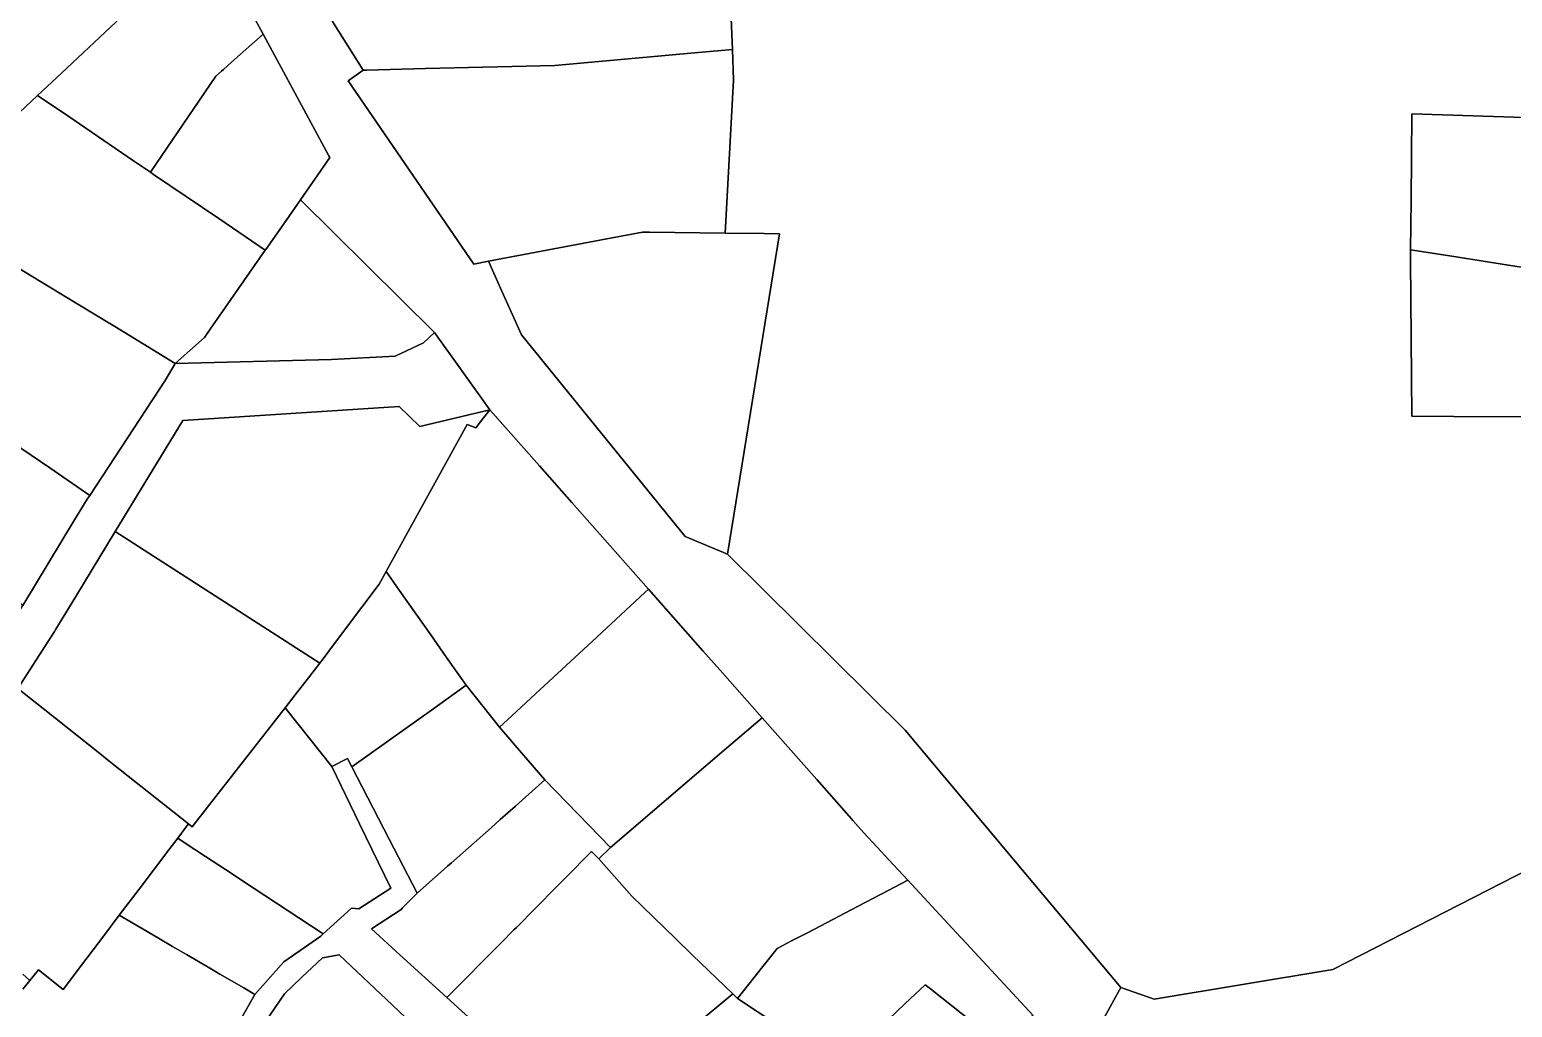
# Model space of a CAD drawing. Header units: inches. Extents: x 469449 to 472390, y 1000542 to 1004361.
# Drawn here: x 471127.1 to 471308.3, y 1001340.2 to 1001459.7 of the extents above; entities that cross this region are included whole.
import ezdxf

# ---------------------------------------------------------------- set-up
doc = ezdxf.new("R2010")
doc.units = ezdxf.units.IN
doc.header["$MEASUREMENT"] = 0
doc.layers.add('Gulele_10_07_New_Parcel', color=7, linetype='Continuous')

msp = doc.modelspace()

# ---------------------------------------------------------------- linework, layer by layer
at = {"layer": 'Gulele_10_07_New_Parcel'}
for points in [[(471211.76, 1001487.3), (471212.81, 1001461.03), (471212.96, 1001457.25), (471211.59, 1001457.13), (471208.31, 1001456.83), (471196.17, 1001455.73), (471191.27, 1001455.28), (471175.44, 1001454.9), (471168.23, 1001454.73), (471167.82, 1001454.72), (471164.08, 1001460.65), (471163.08, 1001483.88), (471169.5, 1001484.33), (471177.7, 1001482.99), (471198.7, 1001487.16), (471199.01, 1001487.16), (471206.07, 1001487.24)], [(471145.83, 1001448.11), (471141.84, 1001442.23), (471139.76, 1001443.64), (471131.71, 1001449.12), (471128.03, 1001451.62), (471130.93, 1001454.33), (471138.28, 1001461.22), (471138.87, 1001461.68), (471142.03, 1001464.16), (471145.33, 1001466.75), (471149.73, 1001470.2), (471151.85, 1001466.03), (471155.58, 1001459.13), (471151.74, 1001455.7), (471150.75, 1001454.81), (471150.52, 1001454.61), (471149.8, 1001453.96)], [(471155.92, 1001432.8), (471155.85, 1001432.7), (471150.17, 1001436.57), (471142.21, 1001441.98), (471141.84, 1001442.23), (471145.83, 1001448.11), (471149.8, 1001453.96), (471150.52, 1001454.61), (471150.75, 1001454.81), (471151.74, 1001455.7), (471155.58, 1001459.13), (471163.64, 1001444.24), (471163.76, 1001444.03), (471160.16, 1001438.88), (471158.41, 1001436.36)], [(471213.11, 1001453.51), (471212.07, 1001434.8), (471202.84, 1001434.92), (471201.97, 1001434.93), (471197.63, 1001434.11), (471183.16, 1001431.36), (471181.35, 1001431.02), (471165.98, 1001453.4), (471167.82, 1001454.72), (471168.23, 1001454.73), (471175.44, 1001454.9), (471191.27, 1001455.28), (471196.17, 1001455.73), (471208.31, 1001456.83), (471211.59, 1001457.13), (471212.96, 1001457.25)], [(471131.71, 1001449.12), (471139.76, 1001443.64), (471141.84, 1001442.23), (471142.21, 1001441.98), (471150.17, 1001436.57), (471155.85, 1001432.7), (471152.59, 1001428.02), (471149.13, 1001423.06), (471148.41, 1001422.03), (471144.86, 1001418.87), (471140.92, 1001421.26), (471138.59, 1001422.68), (471135.31, 1001424.68), (471132.74, 1001426.24), (471126.31, 1001430.15), (471125.56, 1001430.61), (471110.61, 1001439.71), (471119.4, 1001445.87), (471120.68, 1001444.74), (471128.03, 1001451.62)], [(471341.86, 1001440.17), (471332.41, 1001427.55), (471332.29, 1001430.6), (471330.86, 1001430.57), (471312.73, 1001430.09), (471305.53, 1001431.24), (471300.89, 1001431.98), (471295.87, 1001432.77), (471295.92, 1001438.77), (471296, 1001449.36), (471327.22, 1001448.35), (471335.99, 1001443.36)], [(471143.61, 1001416.8), (471134.4, 1001402.75), (471129.51, 1001406.11), (471126.11, 1001408.44), (471123.7, 1001410.1), (471104.6, 1001423.21), (471102.12, 1001424.91), (471097.37, 1001431.87), (471097.8, 1001432.11), (471101.23, 1001433.14), (471110.61, 1001439.71), (471125.56, 1001430.61), (471126.31, 1001430.15), (471132.74, 1001426.24), (471135.31, 1001424.68), (471138.59, 1001422.68), (471140.92, 1001421.26), (471144.86, 1001418.87)], [(471163.94, 1001419.35), (471144.86, 1001418.87), (471148.41, 1001422.03), (471149.13, 1001423.06), (471152.59, 1001428.02), (471155.85, 1001432.7), (471155.92, 1001432.8), (471158.41, 1001436.36), (471160.16, 1001438.88), (471176.53, 1001422.67), (471175.18, 1001421.4), (471171.72, 1001419.77)], [(471218.7, 1001434.72), (471212.38, 1001395.55), (471207.2, 1001397.73), (471187.16, 1001422.38), (471184.79, 1001427.69), (471183.16, 1001431.36), (471197.63, 1001434.11), (471201.97, 1001434.93), (471202.84, 1001434.92), (471212.07, 1001434.8), (471216.8, 1001434.74)], [(471305.53, 1001431.24), (471312.73, 1001430.09), (471330.86, 1001430.57), (471332.29, 1001430.6), (471332.41, 1001427.55), (471332.27, 1001426.88), (471329.89, 1001415.93), (471329.38, 1001413.54), (471321.8, 1001413.58), (471318.71, 1001412.35), (471301.14, 1001412.4), (471296, 1001412.41), (471295.86, 1001431.51), (471295.87, 1001432.77), (471300.89, 1001431.98)], [(471104.6, 1001423.21), (471123.7, 1001410.1), (471126.11, 1001408.44), (471129.51, 1001406.11), (471134.4, 1001402.75), (471134.1, 1001402.3), (471132.55, 1001399.75), (471126.21, 1001389.28), (471112.17, 1001400.46), (471109.39, 1001402.68), (471102.44, 1001408.22), (471098.05, 1001413.81), (471095.6, 1001411.88), (471094.48, 1001413.72), (471092.64, 1001416.2), (471087.34, 1001426.38), (471097.37, 1001431.87), (471102.12, 1001424.91)], [(471183.31, 1001413.2), (471174.76, 1001411.15), (471172.21, 1001413.63), (471145.77, 1001411.89), (471137.52, 1001398.33), (471132.69, 1001390.39), (471130.25, 1001386.38), (471130.09, 1001386.13), (471125.61, 1001379.14), (471122.52, 1001374.33), (471121.88, 1001374.68), (471118.49, 1001376.55), (471126.21, 1001389.28), (471132.55, 1001399.75), (471134.1, 1001402.3), (471134.4, 1001402.75), (471143.61, 1001416.8), (471144.86, 1001418.87), (471163.94, 1001419.35), (471171.72, 1001419.77), (471175.18, 1001421.4), (471176.53, 1001422.67)], [(471172.21, 1001413.63), (471174.76, 1001411.15), (471183.31, 1001413.2), (471182.54, 1001412.21), (471181.58, 1001410.99), (471180.52, 1001411.42), (471170.71, 1001393.6), (471170.63, 1001393.46), (471169.77, 1001391.9), (471167.67, 1001389.09), (471163.96, 1001384.15), (471163.06, 1001382.94), (471162.77, 1001382.56), (471162.54, 1001382.26), (471137.52, 1001398.33), (471145.77, 1001411.89)], [(471183.31, 1001413.2), (471189.38, 1001406.34), (471193.34, 1001401.87), (471202.71, 1001391.28), (471202.26, 1001390.87), (471196.37, 1001385.42), (471188.91, 1001378.51), (471186, 1001375.81), (471184.5, 1001374.43), (471180.42, 1001379.54), (471178.03, 1001382.94), (471176.09, 1001385.69), (471172.53, 1001390.75), (471170.63, 1001393.46), (471170.71, 1001393.6), (471180.52, 1001411.42), (471181.58, 1001410.99), (471182.54, 1001412.21)], [(471150.39, 1001366.68), (471146.93, 1001362.23), (471146.46, 1001362.6), (471137.35, 1001369.82), (471136.75, 1001370.3), (471135.63, 1001371.19), (471128.69, 1001376.7), (471125.61, 1001379.14), (471130.09, 1001386.13), (471130.25, 1001386.38), (471132.69, 1001390.39), (471137.52, 1001398.33), (471162.54, 1001382.26), (471161.14, 1001380.46), (471159.52, 1001378.39), (471158.27, 1001376.78), (471152.59, 1001369.49), (471151.73, 1001368.39)], [(471172.78, 1001374.11), (471166.42, 1001369.58), (471165.89, 1001370.61), (471163.98, 1001369.62), (471159.86, 1001374.79), (471158.27, 1001376.78), (471159.52, 1001378.39), (471161.14, 1001380.46), (471162.54, 1001382.26), (471162.77, 1001382.56), (471163.06, 1001382.94), (471163.96, 1001384.15), (471167.67, 1001389.09), (471169.77, 1001391.9), (471170.63, 1001393.46), (471172.53, 1001390.75), (471176.09, 1001385.69), (471178.03, 1001382.94), (471180.42, 1001379.54), (471176.45, 1001376.72)], [(471206.58, 1001367.02), (471198.06, 1001359.73), (471190.05, 1001367.99), (471186.42, 1001372.2), (471185.77, 1001372.95), (471184.5, 1001374.43), (471186, 1001375.81), (471188.91, 1001378.51), (471196.37, 1001385.42), (471202.26, 1001390.87), (471202.71, 1001391.28), (471209.35, 1001383.76), (471211.43, 1001381.42), (471216.59, 1001375.58), (471211.95, 1001371.62), (471207.74, 1001368.01)], [(471178.15, 1001357.42), (471174.44, 1001354.12), (471171.01, 1001360.74), (471166.42, 1001369.58), (471172.78, 1001374.11), (471176.45, 1001376.72), (471180.42, 1001379.54), (471184.5, 1001374.43), (471185.77, 1001372.95), (471186.42, 1001372.2), (471190.05, 1001367.99), (471188.5, 1001366.61), (471186.44, 1001364.78), (471184.58, 1001363.13), (471183.46, 1001362.14), (471178.61, 1001357.83)], [(471167.37, 1001362.63), (471171.19, 1001354.76), (471167.3, 1001352.22), (471166.38, 1001352.29), (471162.94, 1001349.17), (471161.39, 1001350.19), (471155.81, 1001353.86), (471154.51, 1001354.72), (471150.98, 1001357.03), (471148.55, 1001358.63), (471146.08, 1001360.25), (471145.15, 1001360.87), (471146.2, 1001362.26), (471146.46, 1001362.6), (471146.93, 1001362.23), (471150.39, 1001366.68), (471151.73, 1001368.39), (471152.59, 1001369.49), (471158.27, 1001376.78), (471159.86, 1001374.79), (471163.98, 1001369.62)], [(471215.59, 1001343.8), (471213.57, 1001341.27), (471213, 1001341.83), (471208.09, 1001346.58), (471205.97, 1001348.63), (471200.65, 1001353.77), (471196.62, 1001358.33), (471198.06, 1001359.73), (471206.58, 1001367.02), (471207.74, 1001368.01), (471211.95, 1001371.62), (471216.59, 1001375.58), (471223.27, 1001368.03), (471227.54, 1001363.21), (471227.69, 1001363.03), (471228.99, 1001361.57), (471230.65, 1001359.77), (471232.09, 1001358.21), (471234.41, 1001355.71), (471231.21, 1001354.04), (471228.24, 1001352.49), (471222.21, 1001349.35), (471220.27, 1001348.34), (471218.45, 1001347.39), (471217.01, 1001345.57)], [(471198.06, 1001359.73), (471196.62, 1001358.33), (471195.74, 1001359.22), (471192.61, 1001356.06), (471191.37, 1001354.81), (471186.55, 1001349.94), (471186.26, 1001349.66), (471184.74, 1001348.12), (471178.07, 1001341.39), (471172.32, 1001346.61), (471168.86, 1001349.76), (471172.46, 1001352.14), (471172.65, 1001352.33), (471174.44, 1001354.12), (471178.15, 1001357.42), (471178.61, 1001357.83), (471183.46, 1001362.14), (471184.58, 1001363.13), (471186.44, 1001364.78), (471188.5, 1001366.61), (471190.05, 1001367.99)], [(471158.13, 1001345.74), (471154.58, 1001341.77), (471153.24, 1001342.55), (471150.32, 1001344.25), (471148.88, 1001345.09), (471146.24, 1001346.63), (471144.53, 1001347.62), (471143.02, 1001348.5), (471141.42, 1001349.44), (471138, 1001351.43), (471140.43, 1001354.64), (471144.07, 1001359.45), (471145.15, 1001360.87), (471146.08, 1001360.25), (471148.55, 1001358.63), (471150.98, 1001357.03), (471154.51, 1001354.72), (471155.81, 1001353.86), (471161.39, 1001350.19), (471162.94, 1001349.17), (471162.64, 1001348.89)], [(471202.39, 1001332.94), (471194.56, 1001326.39), (471178.07, 1001341.39), (471184.74, 1001348.12), (471186.26, 1001349.66), (471186.55, 1001349.94), (471191.37, 1001354.81), (471192.61, 1001356.06), (471195.74, 1001359.22), (471196.62, 1001358.33), (471200.65, 1001353.77), (471205.97, 1001348.63), (471208.09, 1001346.58), (471213, 1001341.83), (471208.42, 1001337.99)], [(471241.03, 1001348.56), (471249.74, 1001339.18), (471245.45, 1001336.4), (471245.09, 1001336.16), (471237.16, 1001342.45), (471236.53, 1001342.95), (471234.05, 1001340.6), (471230.12, 1001336.88), (471227.36, 1001335.24), (471224.93, 1001333.79), (471223.91, 1001334.46), (471219.29, 1001337.5), (471218.53, 1001338), (471213.57, 1001341.27), (471215.59, 1001343.8), (471217.01, 1001345.57), (471218.45, 1001347.39), (471220.27, 1001348.34), (471222.21, 1001349.35), (471228.24, 1001352.49), (471231.21, 1001354.04), (471234.41, 1001355.71), (471237.34, 1001352.54), (471240.83, 1001348.77)], [(471157.67, 1001322.75), (471157, 1001322.08), (471152.38, 1001327.79), (471154.2, 1001329.27), (471152.74, 1001331.06), (471153.53, 1001331.7), (471152.31, 1001333.2), (471153.39, 1001334.78), (471158.2, 1001341.85), (471160.3, 1001343.84), (471162.86, 1001346.24), (471164.91, 1001346.59), (471167.09, 1001344.53), (471171.39, 1001340.46), (471175.43, 1001336.64), (471173.24, 1001335.19), (471171.25, 1001333.87), (471168.89, 1001332.31), (471164.14, 1001329.16), (471162.77, 1001327.8), (471160.73, 1001325.78), (471160.47, 1001325.53)], [(471211.65, 1001316.95), (471208.79, 1001313.47), (471208.51, 1001313.7), (471204.94, 1001316.95), (471194.56, 1001326.39), (471202.39, 1001332.94), (471208.42, 1001337.99), (471213, 1001341.83), (471213.57, 1001341.27), (471218.53, 1001338), (471219.29, 1001337.5), (471223.91, 1001334.46), (471216.14, 1001325.37), (471217.64, 1001324.24), (471213.02, 1001318.62), (471212.93, 1001318.51), (471212.71, 1001318.24)], [(471245.09, 1001336.16), (471245.62, 1001327.55), (471232.2, 1001329), (471231.48, 1001329.47), (471227.14, 1001332.33), (471224.93, 1001333.79), (471227.36, 1001335.24), (471230.12, 1001336.88), (471234.05, 1001340.6), (471236.53, 1001342.95), (471237.16, 1001342.45)]]:
    msp.add_lwpolyline(points, close=True, dxfattribs=at)
for points in [[(471249.74, 1001339.18), (471241.03, 1001348.56), (471240.83, 1001348.77), (471237.34, 1001352.54), (471234.41, 1001355.71), (471232.09, 1001358.21), (471230.65, 1001359.77), (471228.99, 1001361.57), (471227.69, 1001363.03), (471227.54, 1001363.21), (471223.27, 1001368.03), (471216.59, 1001375.58), (471211.43, 1001381.42), (471209.35, 1001383.76), (471202.71, 1001391.28), (471193.34, 1001401.87), (471189.38, 1001406.34), (471183.31, 1001413.2), (471176.53, 1001422.67), (471160.16, 1001438.88), (471163.76, 1001444.03), (471163.64, 1001444.24), (471155.58, 1001459.13), (471151.85, 1001466.03)], [(471138.28, 1001461.22), (471130.93, 1001454.33), (471128.03, 1001451.62), (471120.68, 1001444.74)], [(471313.91, 1001358.9), (471286.35, 1001344.8), (471264.5, 1001341.19), (471260.43, 1001342.59), (471234.09, 1001374.05), (471212.38, 1001395.55), (471218.7, 1001434.72), (471216.8, 1001434.74), (471212.07, 1001434.8), (471213.11, 1001453.51), (471212.96, 1001457.25), (471212.81, 1001461.03)], [(471164.08, 1001460.65), (471167.82, 1001454.72), (471165.98, 1001453.4), (471181.35, 1001431.02), (471183.16, 1001431.36), (471184.79, 1001427.69), (471187.16, 1001422.38), (471207.2, 1001397.73), (471212.38, 1001395.55), (471234.09, 1001374.05), (471260.43, 1001342.59), (471253.89, 1001330.73)], [(471327.22, 1001448.35), (471296, 1001449.36), (471295.92, 1001438.77), (471295.87, 1001432.77), (471295.86, 1001431.51), (471296, 1001412.41), (471301.14, 1001412.4), (471318.71, 1001412.35)], [(471125.61, 1001379.14), (471128.69, 1001376.7), (471135.63, 1001371.19), (471136.75, 1001370.3), (471137.35, 1001369.82), (471146.46, 1001362.6), (471146.2, 1001362.26), (471145.15, 1001360.87), (471144.07, 1001359.45), (471140.43, 1001354.64), (471138, 1001351.43), (471136.95, 1001350.04), (471136.12, 1001348.94), (471133.39, 1001345.34), (471131.14, 1001342.37), (471128.15, 1001344.75), (471127.07, 1001343.45), (471126.23, 1001344.22)], [(471152.49, 1001338.09), (471154.58, 1001341.77), (471158.13, 1001345.74), (471162.64, 1001348.89), (471162.94, 1001349.17), (471166.38, 1001352.29), (471167.3, 1001352.22), (471171.19, 1001354.76), (471167.37, 1001362.63), (471163.98, 1001369.62), (471165.89, 1001370.61), (471166.42, 1001369.58), (471171.01, 1001360.74), (471174.44, 1001354.12), (471172.65, 1001352.33), (471172.46, 1001352.14), (471168.86, 1001349.76), (471172.32, 1001346.61), (471178.07, 1001341.39), (471194.56, 1001326.39)], [(471253.89, 1001330.73), (471260.43, 1001342.59), (471264.5, 1001341.19), (471286.35, 1001344.8), (471313.91, 1001358.9)], [(471126.21, 1001342.41), (471127.07, 1001343.45), (471128.15, 1001344.75), (471131.14, 1001342.37), (471133.39, 1001345.34), (471136.12, 1001348.94), (471136.95, 1001350.04), (471138, 1001351.43), (471141.42, 1001349.44), (471143.02, 1001348.5), (471144.53, 1001347.62), (471146.24, 1001346.63), (471148.88, 1001345.09), (471150.32, 1001344.25), (471153.24, 1001342.55), (471154.58, 1001341.77), (471152.49, 1001338.09)], [(471175.43, 1001336.64), (471171.39, 1001340.46), (471167.09, 1001344.53), (471164.91, 1001346.59), (471162.86, 1001346.24), (471160.3, 1001343.84), (471158.2, 1001341.85), (471153.39, 1001334.78)], [(471126.23, 1001344.22), (471127.07, 1001343.45), (471126.21, 1001342.41)]]:
    msp.add_lwpolyline(points, dxfattribs=at)

doc.saveas('drawing.dxf')
